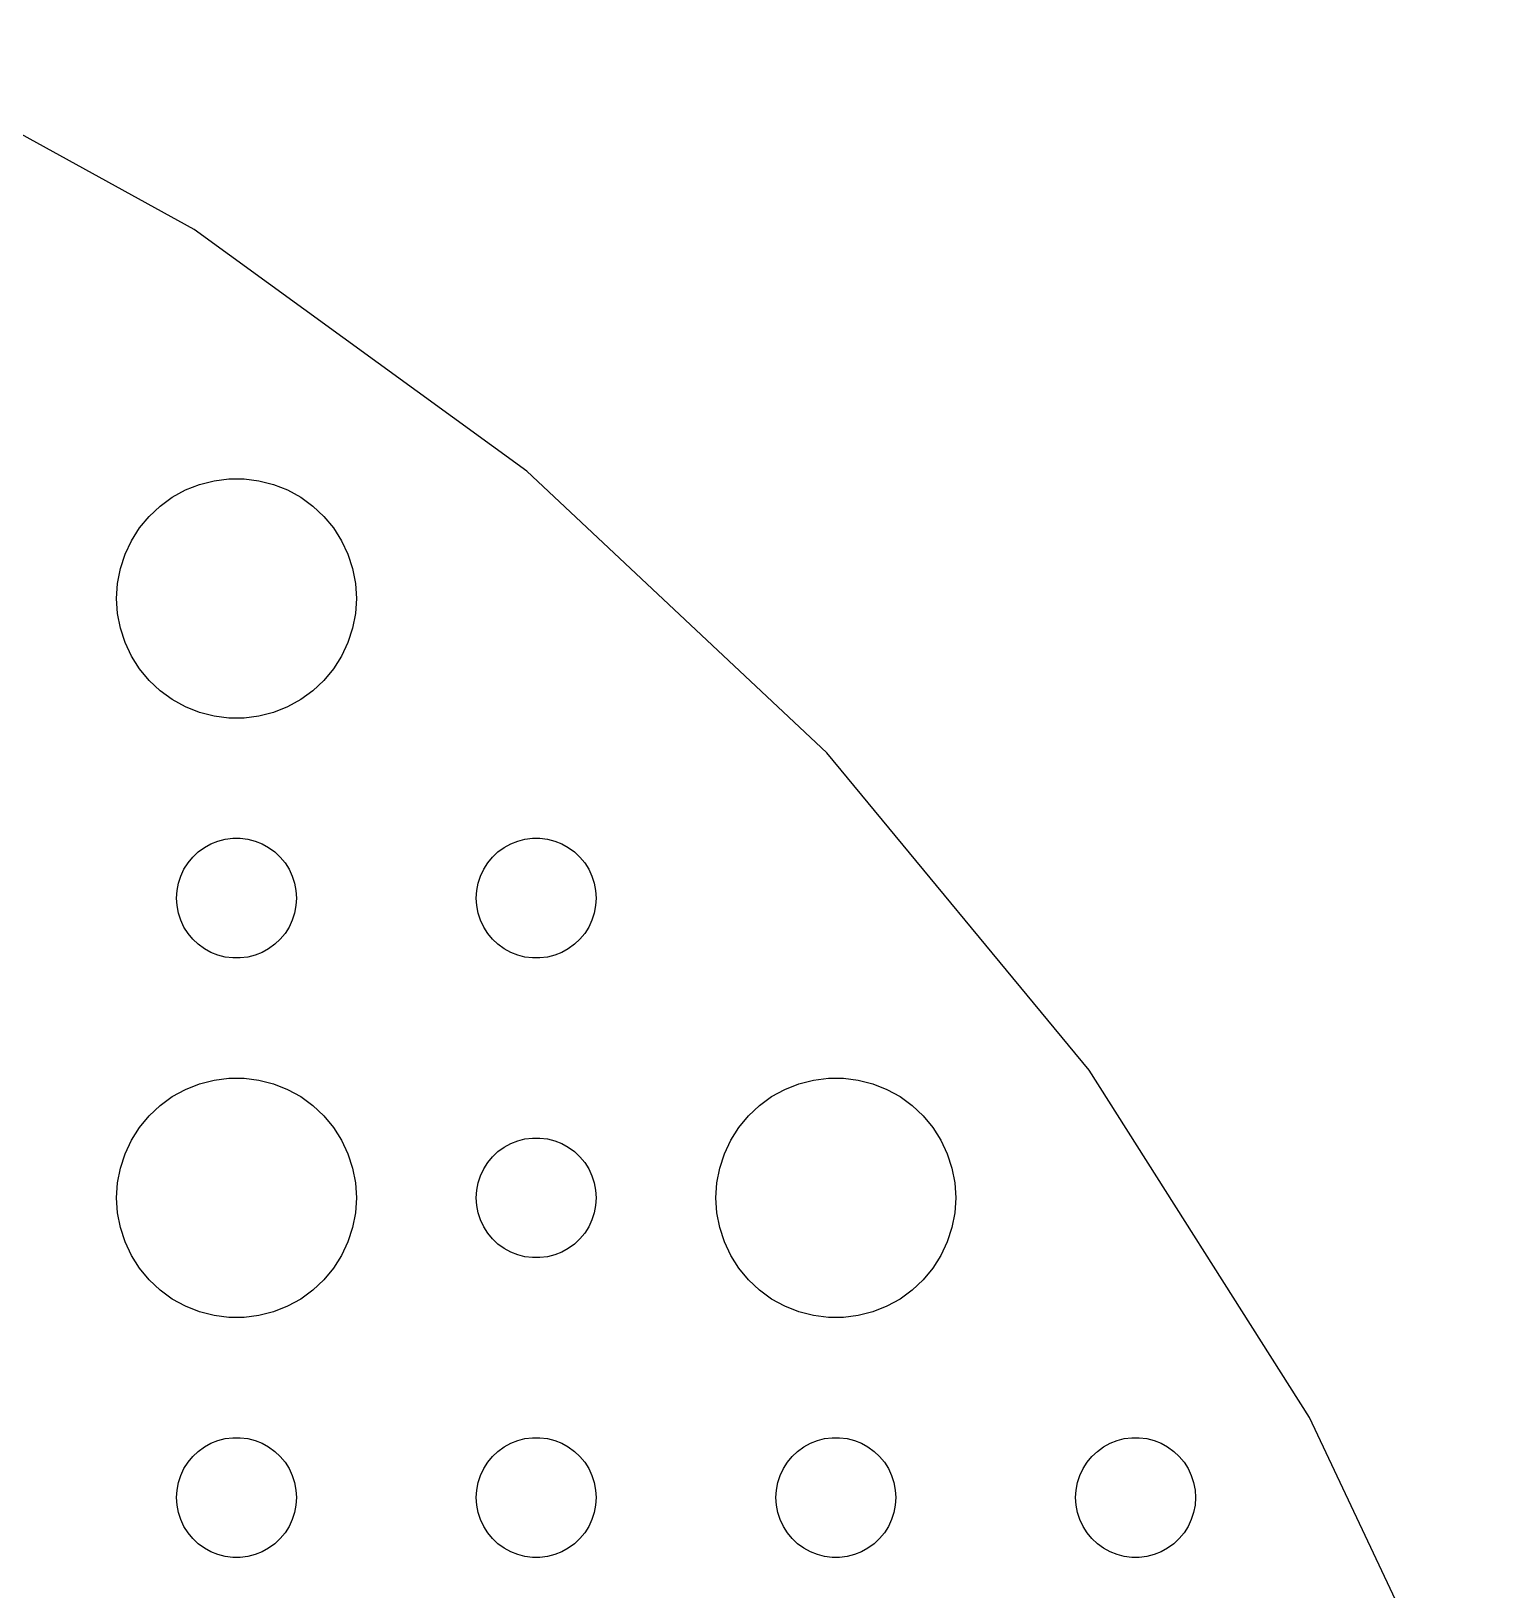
# Model space of a CAD drawing. Header units: metres. Extents: x -82 to 82, y -82 to 82.
# Drawn here: x 39.86 to 76.24, y 35.19 to 74.2 of the extents above; entities that cross this region are included whole.
import ezdxf

# ---------------------------------------------------------------- set-up
doc = ezdxf.new("R2010")
doc.units = ezdxf.units.M

msp = doc.modelspace()

# ---------------------------------------------------------------- linework, layer by layer
for p, q in [((43.9378, 69.2349), (34.9139, 74.1958)), ((52.2688, 63.1821), (43.9378, 69.2349)), ((43.7227, 62.7145), (44.0729, 62.8532)), ((44.0729, 62.8532), (44.4379, 62.9469)), ((44.4379, 62.9469), (44.8116, 62.9941)), ((44.8116, 62.9941), (45.1884, 62.9941)), ((45.1884, 62.9941), (45.5621, 62.9469)), ((45.5621, 62.9469), (45.927, 62.8532)), ((45.927, 62.8532), (46.2773, 62.7145)), ((59.7754, 56.1329), (52.2688, 63.1821)), ((43.0877, 62.3115), (43.3925, 62.533)), ((43.3925, 62.533), (43.7227, 62.7145)), ((46.2773, 62.7145), (46.6075, 62.533)), ((46.6075, 62.533), (46.9123, 62.3115)), ((42.5729, 61.7634), (42.8131, 62.0536)), ((42.8131, 62.0536), (43.0877, 62.3115)), ((46.9123, 62.3115), (47.1869, 62.0536)), ((47.1869, 62.0536), (47.427, 61.7634)), ((42.3711, 61.4453), (42.5729, 61.7634)), ((47.427, 61.7634), (47.6289, 61.4453)), ((42.2107, 61.1044), (42.3711, 61.4453)), ((47.6289, 61.4453), (47.7893, 61.1044)), ((42.0942, 60.7461), (42.2107, 61.1044)), ((47.7893, 61.1044), (47.9057, 60.7461)), ((42.0237, 60.376), (42.0942, 60.7461)), ((47.9057, 60.7461), (47.9763, 60.376)), ((42, 60), (42.0237, 60.376)), ((47.9763, 60.376), (48, 60)), ((42.0237, 59.624), (42, 60)), ((48, 60), (47.9763, 59.624)), ((42.0942, 59.2539), (42.0237, 59.624)), ((47.9763, 59.624), (47.9057, 59.2539)), ((42.2107, 58.8956), (42.0942, 59.2539)), ((47.9057, 59.2539), (47.7893, 58.8956)), ((42.3711, 58.5547), (42.2107, 58.8956)), ((42.5729, 58.2366), (42.3711, 58.5547)), ((47.6289, 58.5547), (47.427, 58.2366)), ((47.7893, 58.8956), (47.6289, 58.5547)), ((42.8131, 57.9464), (42.5729, 58.2366)), ((47.427, 58.2366), (47.1869, 57.9464)), ((43.0877, 57.6885), (42.8131, 57.9464)), ((47.1869, 57.9464), (46.9123, 57.6885)), ((43.3925, 57.467), (43.0877, 57.6885)), ((43.7227, 57.2855), (43.3925, 57.467)), ((46.6075, 57.467), (46.2773, 57.2855)), ((46.9123, 57.6885), (46.6075, 57.467)), ((44.0729, 57.1468), (43.7227, 57.2855)), ((44.4379, 57.0531), (44.0729, 57.1468)), ((44.8116, 57.0059), (44.4379, 57.0531)), ((45.1884, 57.0059), (44.8116, 57.0059)), ((45.5621, 57.0531), (45.1884, 57.0059)), ((45.927, 57.1468), (45.5621, 57.0531)), ((46.2773, 57.2855), (45.927, 57.1468)), ((66.3394, 48.1984), (59.7754, 56.1329)), ((44.1963, 53.7665), (44.3613, 53.8572)), ((44.3613, 53.8572), (44.5365, 53.9266)), ((44.5365, 53.9266), (44.7189, 53.9734)), ((44.7189, 53.9734), (44.9058, 53.997)), ((44.9058, 53.997), (45.0942, 53.997)), ((45.0942, 53.997), (45.2811, 53.9734)), ((45.2811, 53.9734), (45.4635, 53.9266)), ((45.4635, 53.9266), (45.6387, 53.8572)), ((45.6387, 53.8572), (45.8037, 53.7665)), ((51.6963, 53.7665), (51.8613, 53.8572)), ((51.8613, 53.8572), (52.0365, 53.9266)), ((52.0365, 53.9266), (52.2189, 53.9734)), ((52.2189, 53.9734), (52.4058, 53.997)), ((52.4058, 53.997), (52.5942, 53.997)), ((52.5942, 53.997), (52.7811, 53.9734)), ((52.7811, 53.9734), (52.9635, 53.9266)), ((52.9635, 53.9266), (53.1387, 53.8572)), ((53.1387, 53.8572), (53.3037, 53.7665)), ((43.7865, 53.3817), (43.9065, 53.5268)), ((43.9065, 53.5268), (44.0439, 53.6558)), ((44.0439, 53.6558), (44.1963, 53.7665)), ((45.8037, 53.7665), (45.9561, 53.6558)), ((45.9561, 53.6558), (46.0934, 53.5268)), ((46.0934, 53.5268), (46.2135, 53.3817)), ((51.2865, 53.3817), (51.4065, 53.5268)), ((51.4065, 53.5268), (51.5439, 53.6558)), ((51.5439, 53.6558), (51.6963, 53.7665)), ((53.3037, 53.7665), (53.4561, 53.6558)), ((53.4561, 53.6558), (53.5934, 53.5268)), ((53.5934, 53.5268), (53.7135, 53.3817)), ((43.5471, 52.873), (43.6053, 53.0522)), ((43.6053, 53.0522), (43.6855, 53.2226)), ((43.6855, 53.2226), (43.7865, 53.3817)), ((46.2135, 53.3817), (46.3145, 53.2226)), ((46.3145, 53.2226), (46.3947, 53.0522)), ((46.3947, 53.0522), (46.4529, 52.873)), ((51.0471, 52.873), (51.1053, 53.0522)), ((51.1053, 53.0522), (51.1855, 53.2226)), ((51.1855, 53.2226), (51.2865, 53.3817)), ((53.7135, 53.3817), (53.8145, 53.2226)), ((53.8145, 53.2226), (53.8947, 53.0522)), ((53.8947, 53.0522), (53.9529, 52.873)), ((43.5, 52.5), (43.5118, 52.688)), ((43.5118, 52.688), (43.5471, 52.873)), ((46.4529, 52.873), (46.4882, 52.688)), ((46.4882, 52.688), (46.5, 52.5)), ((51, 52.5), (51.0118, 52.688)), ((51.0118, 52.688), (51.0471, 52.873)), ((53.9529, 52.873), (53.9882, 52.688)), ((53.9882, 52.688), (54, 52.5)), ((43.5118, 52.312), (43.5, 52.5)), ((43.5471, 52.127), (43.5118, 52.312)), ((46.4882, 52.312), (46.4529, 52.127)), ((46.5, 52.5), (46.4882, 52.312)), ((51.0118, 52.312), (51, 52.5)), ((51.0471, 52.127), (51.0118, 52.312)), ((53.9882, 52.312), (53.9529, 52.127)), ((54, 52.5), (53.9882, 52.312)), ((43.6053, 51.9478), (43.5471, 52.127)), ((43.6855, 51.7774), (43.6053, 51.9478)), ((46.3947, 51.9478), (46.3145, 51.7774)), ((46.4529, 52.127), (46.3947, 51.9478)), ((51.1053, 51.9478), (51.0471, 52.127)), ((51.1855, 51.7774), (51.1053, 51.9478)), ((53.8947, 51.9478), (53.8145, 51.7774)), ((53.9529, 52.127), (53.8947, 51.9478)), ((43.7865, 51.6183), (43.6855, 51.7774)), ((43.9065, 51.4732), (43.7865, 51.6183)), ((46.2135, 51.6183), (46.0934, 51.4732)), ((46.3145, 51.7774), (46.2135, 51.6183)), ((51.2865, 51.6183), (51.1855, 51.7774)), ((51.4065, 51.4732), (51.2865, 51.6183)), ((53.7135, 51.6183), (53.5934, 51.4732)), ((53.8145, 51.7774), (53.7135, 51.6183)), ((44.0439, 51.3442), (43.9065, 51.4732)), ((44.1963, 51.2335), (44.0439, 51.3442)), ((44.3613, 51.1428), (44.1963, 51.2335)), ((44.5365, 51.0734), (44.3613, 51.1428)), ((45.6387, 51.1428), (45.4635, 51.0734)), ((45.8037, 51.2335), (45.6387, 51.1428)), ((45.9561, 51.3442), (45.8037, 51.2335)), ((46.0934, 51.4732), (45.9561, 51.3442)), ((51.5439, 51.3442), (51.4065, 51.4732)), ((51.6963, 51.2335), (51.5439, 51.3442)), ((51.8613, 51.1428), (51.6963, 51.2335)), ((52.0365, 51.0734), (51.8613, 51.1428)), ((53.1387, 51.1428), (52.9635, 51.0734)), ((53.3037, 51.2335), (53.1387, 51.1428)), ((53.4561, 51.3442), (53.3037, 51.2335)), ((53.5934, 51.4732), (53.4561, 51.3442)), ((44.7189, 51.0266), (44.5365, 51.0734)), ((44.9058, 51.003), (44.7189, 51.0266)), ((45.0942, 51.003), (44.9058, 51.003)), ((45.2811, 51.0266), (45.0942, 51.003)), ((45.4635, 51.0734), (45.2811, 51.0266)), ((52.2189, 51.0266), (52.0365, 51.0734)), ((52.4058, 51.003), (52.2189, 51.0266)), ((52.5942, 51.003), (52.4058, 51.003)), ((52.7811, 51.0266), (52.5942, 51.003)), ((52.9635, 51.0734), (52.7811, 51.0266)), ((44.4379, 47.9469), (44.8116, 47.9941)), ((44.8116, 47.9941), (45.1884, 47.9941)), ((45.1884, 47.9941), (45.5621, 47.9469)), ((59.4379, 47.9469), (59.8116, 47.9941)), ((59.8116, 47.9941), (60.1884, 47.9941)), ((60.1884, 47.9941), (60.5621, 47.9469)), ((71.8571, 39.5038), (66.3394, 48.1984)), ((43.3925, 47.533), (43.7227, 47.7145)), ((43.7227, 47.7145), (44.0729, 47.8532)), ((44.0729, 47.8532), (44.4379, 47.9469)), ((45.5621, 47.9469), (45.927, 47.8532)), ((45.927, 47.8532), (46.2773, 47.7145)), ((46.2773, 47.7145), (46.6075, 47.533)), ((58.3925, 47.533), (58.7227, 47.7145)), ((58.7227, 47.7145), (59.0729, 47.8532)), ((59.0729, 47.8532), (59.4379, 47.9469)), ((60.5621, 47.9469), (60.927, 47.8532)), ((60.927, 47.8532), (61.2773, 47.7145)), ((61.2773, 47.7145), (61.6075, 47.533)), ((42.8131, 47.0536), (43.0877, 47.3115)), ((43.0877, 47.3115), (43.3925, 47.533)), ((46.6075, 47.533), (46.9123, 47.3115)), ((46.9123, 47.3115), (47.1869, 47.0536)), ((57.8131, 47.0536), (58.0877, 47.3115)), ((58.0877, 47.3115), (58.3925, 47.533)), ((61.6075, 47.533), (61.9123, 47.3115)), ((61.9123, 47.3115), (62.1869, 47.0536)), ((42.5729, 46.7634), (42.8131, 47.0536)), ((47.1869, 47.0536), (47.427, 46.7634)), ((57.5729, 46.7634), (57.8131, 47.0536)), ((62.1869, 47.0536), (62.427, 46.7634)), ((42.2107, 46.1044), (42.3711, 46.4453)), ((42.3711, 46.4453), (42.5729, 46.7634)), ((47.427, 46.7634), (47.6289, 46.4453)), ((47.6289, 46.4453), (47.7893, 46.1044)), ((51.8613, 46.3572), (52.0365, 46.4266)), ((52.0365, 46.4266), (52.2189, 46.4734)), ((52.2189, 46.4734), (52.4058, 46.497)), ((52.4058, 46.497), (52.5942, 46.497)), ((52.5942, 46.497), (52.7811, 46.4734)), ((52.7811, 46.4734), (52.9635, 46.4266)), ((52.9635, 46.4266), (53.1387, 46.3572)), ((57.2107, 46.1044), (57.3711, 46.4453)), ((57.3711, 46.4453), (57.5729, 46.7634)), ((62.427, 46.7634), (62.6289, 46.4453)), ((62.6289, 46.4453), (62.7893, 46.1044)), ((42.0942, 45.7461), (42.2107, 46.1044)), ((47.7893, 46.1044), (47.9057, 45.7461)), ((51.2865, 45.8817), (51.4065, 46.0268)), ((51.4065, 46.0268), (51.5439, 46.1558)), ((51.5439, 46.1558), (51.6963, 46.2665)), ((51.6963, 46.2665), (51.8613, 46.3572)), ((53.1387, 46.3572), (53.3037, 46.2665)), ((53.3037, 46.2665), (53.4561, 46.1558)), ((53.4561, 46.1558), (53.5934, 46.0268)), ((53.5934, 46.0268), (53.7135, 45.8817)), ((57.0942, 45.7461), (57.2107, 46.1044)), ((62.7893, 46.1044), (62.9057, 45.7461)), ((42.0237, 45.376), (42.0942, 45.7461)), ((47.9057, 45.7461), (47.9763, 45.376)), ((51.1053, 45.5522), (51.1855, 45.7226)), ((51.1855, 45.7226), (51.2865, 45.8817)), ((53.7135, 45.8817), (53.8145, 45.7226)), ((53.8145, 45.7226), (53.8947, 45.5522)), ((57.0237, 45.376), (57.0942, 45.7461)), ((62.9057, 45.7461), (62.9763, 45.376)), ((42, 45), (42.0237, 45.376)), ((47.9763, 45.376), (48, 45)), ((51.0118, 45.188), (51.0471, 45.373)), ((51.0471, 45.373), (51.1053, 45.5522)), ((53.8947, 45.5522), (53.9529, 45.373)), ((53.9529, 45.373), (53.9882, 45.188)), ((57, 45), (57.0237, 45.376)), ((62.9763, 45.376), (63, 45)), ((42.0237, 44.624), (42, 45)), ((48, 45), (47.9763, 44.624)), ((51, 45), (51.0118, 45.188)), ((51.0118, 44.812), (51, 45)), ((53.9882, 45.188), (54, 45)), ((54, 45), (53.9882, 44.812)), ((57.0237, 44.624), (57, 45)), ((63, 45), (62.9763, 44.624)), ((42.0942, 44.2539), (42.0237, 44.624)), ((47.9763, 44.624), (47.9057, 44.2539)), ((51.0471, 44.627), (51.0118, 44.812)), ((51.1053, 44.4478), (51.0471, 44.627)), ((53.9529, 44.627), (53.8947, 44.4478)), ((53.9882, 44.812), (53.9529, 44.627)), ((57.0942, 44.2539), (57.0237, 44.624)), ((62.9763, 44.624), (62.9057, 44.2539)), ((42.2107, 43.8956), (42.0942, 44.2539)), ((47.9057, 44.2539), (47.7893, 43.8956)), ((51.1855, 44.2774), (51.1053, 44.4478)), ((51.2865, 44.1183), (51.1855, 44.2774)), ((51.4065, 43.9732), (51.2865, 44.1183)), ((53.7135, 44.1183), (53.5934, 43.9732)), ((53.8145, 44.2774), (53.7135, 44.1183)), ((53.8947, 44.4478), (53.8145, 44.2774)), ((57.2107, 43.8956), (57.0942, 44.2539)), ((62.9057, 44.2539), (62.7893, 43.8956)), ((42.3711, 43.5547), (42.2107, 43.8956)), ((47.7893, 43.8956), (47.6289, 43.5547)), ((51.5439, 43.8442), (51.4065, 43.9732)), ((51.6963, 43.7335), (51.5439, 43.8442)), ((51.8613, 43.6428), (51.6963, 43.7335)), ((53.3037, 43.7335), (53.1387, 43.6428)), ((53.4561, 43.8442), (53.3037, 43.7335)), ((53.5934, 43.9732), (53.4561, 43.8442)), ((57.3711, 43.5547), (57.2107, 43.8956)), ((62.7893, 43.8956), (62.6289, 43.5547)), ((42.5729, 43.2366), (42.3711, 43.5547)), ((47.6289, 43.5547), (47.427, 43.2366)), ((52.0365, 43.5734), (51.8613, 43.6428)), ((52.2189, 43.5266), (52.0365, 43.5734)), ((52.4058, 43.503), (52.2189, 43.5266)), ((52.5942, 43.503), (52.4058, 43.503)), ((52.7811, 43.5266), (52.5942, 43.503)), ((52.9635, 43.5734), (52.7811, 43.5266)), ((53.1387, 43.6428), (52.9635, 43.5734)), ((57.5729, 43.2366), (57.3711, 43.5547)), ((62.6289, 43.5547), (62.427, 43.2366)), ((42.8131, 42.9464), (42.5729, 43.2366)), ((43.0877, 42.6885), (42.8131, 42.9464)), ((47.1869, 42.9464), (46.9123, 42.6885)), ((47.427, 43.2366), (47.1869, 42.9464)), ((57.8131, 42.9464), (57.5729, 43.2366)), ((58.0877, 42.6885), (57.8131, 42.9464)), ((62.1869, 42.9464), (61.9123, 42.6885)), ((62.427, 43.2366), (62.1869, 42.9464)), ((43.3925, 42.467), (43.0877, 42.6885)), ((46.9123, 42.6885), (46.6075, 42.467)), ((58.3925, 42.467), (58.0877, 42.6885)), ((61.9123, 42.6885), (61.6075, 42.467)), ((43.7227, 42.2855), (43.3925, 42.467)), ((44.0729, 42.1468), (43.7227, 42.2855)), ((44.4379, 42.0531), (44.0729, 42.1468)), ((45.927, 42.1468), (45.5621, 42.0531)), ((46.2773, 42.2855), (45.927, 42.1468)), ((46.6075, 42.467), (46.2773, 42.2855)), ((58.7227, 42.2855), (58.3925, 42.467)), ((59.0729, 42.1468), (58.7227, 42.2855)), ((59.4379, 42.0531), (59.0729, 42.1468)), ((60.927, 42.1468), (60.5621, 42.0531)), ((61.2773, 42.2855), (60.927, 42.1468)), ((61.6075, 42.467), (61.2773, 42.2855)), ((44.8116, 42.0059), (44.4379, 42.0531)), ((45.1884, 42.0059), (44.8116, 42.0059)), ((45.5621, 42.0531), (45.1884, 42.0059)), ((59.8116, 42.0059), (59.4379, 42.0531)), ((60.1884, 42.0059), (59.8116, 42.0059)), ((60.5621, 42.0531), (60.1884, 42.0059)), ((76.2417, 30.1862), (71.8571, 39.5038)), ((43.9065, 38.5268), (44.0439, 38.6558)), ((44.0439, 38.6558), (44.1963, 38.7665)), ((44.1963, 38.7665), (44.3613, 38.8572)), ((44.3613, 38.8572), (44.5365, 38.9266)), ((44.5365, 38.9266), (44.7189, 38.9734)), ((44.7189, 38.9734), (44.9058, 38.997)), ((44.9058, 38.997), (45.0942, 38.997)), ((45.0942, 38.997), (45.2811, 38.9734)), ((45.2811, 38.9734), (45.4635, 38.9266)), ((45.4635, 38.9266), (45.6387, 38.8572)), ((45.6387, 38.8572), (45.8037, 38.7665)), ((45.8037, 38.7665), (45.9561, 38.6558)), ((45.9561, 38.6558), (46.0934, 38.5268)), ((51.4065, 38.5268), (51.5439, 38.6558)), ((51.5439, 38.6558), (51.6963, 38.7665)), ((51.6963, 38.7665), (51.8613, 38.8572)), ((51.8613, 38.8572), (52.0365, 38.9266)), ((52.0365, 38.9266), (52.2189, 38.9734)), ((52.2189, 38.9734), (52.4058, 38.997)), ((52.4058, 38.997), (52.5942, 38.997)), ((52.5942, 38.997), (52.7811, 38.9734)), ((52.7811, 38.9734), (52.9635, 38.9266)), ((52.9635, 38.9266), (53.1387, 38.8572)), ((53.1387, 38.8572), (53.3037, 38.7665)), ((53.3037, 38.7665), (53.4561, 38.6558)), ((53.4561, 38.6558), (53.5934, 38.5268)), ((58.9065, 38.5268), (59.0439, 38.6558)), ((59.0439, 38.6558), (59.1963, 38.7665)), ((59.1963, 38.7665), (59.3613, 38.8572)), ((59.3613, 38.8572), (59.5365, 38.9266)), ((59.5365, 38.9266), (59.7189, 38.9734)), ((59.7189, 38.9734), (59.9058, 38.997)), ((59.9058, 38.997), (60.0942, 38.997)), ((60.0942, 38.997), (60.2811, 38.9734)), ((60.2811, 38.9734), (60.4635, 38.9266)), ((60.4635, 38.9266), (60.6387, 38.8572)), ((60.6387, 38.8572), (60.8037, 38.7665)), ((60.8037, 38.7665), (60.9561, 38.6558)), ((60.9561, 38.6558), (61.0934, 38.5268)), ((66.4065, 38.5268), (66.5439, 38.6558)), ((66.5439, 38.6558), (66.6963, 38.7665)), ((66.6963, 38.7665), (66.8613, 38.8572)), ((66.8613, 38.8572), (67.0365, 38.9266)), ((67.0365, 38.9266), (67.2189, 38.9734)), ((67.2189, 38.9734), (67.4058, 38.997)), ((67.4058, 38.997), (67.5942, 38.997)), ((67.5942, 38.997), (67.7811, 38.9734)), ((67.7811, 38.9734), (67.9635, 38.9266)), ((67.9635, 38.9266), (68.1387, 38.8572)), ((68.1387, 38.8572), (68.3037, 38.7665)), ((68.3037, 38.7665), (68.4561, 38.6558)), ((68.4561, 38.6558), (68.5934, 38.5268)), ((43.6855, 38.2226), (43.7865, 38.3817)), ((43.7865, 38.3817), (43.9065, 38.5268)), ((46.0934, 38.5268), (46.2135, 38.3817)), ((46.2135, 38.3817), (46.3145, 38.2226)), ((51.1855, 38.2226), (51.2865, 38.3817)), ((51.2865, 38.3817), (51.4065, 38.5268)), ((53.5934, 38.5268), (53.7135, 38.3817)), ((53.7135, 38.3817), (53.8145, 38.2226)), ((58.6855, 38.2226), (58.7865, 38.3817)), ((58.7865, 38.3817), (58.9065, 38.5268)), ((61.0934, 38.5268), (61.2135, 38.3817)), ((61.2135, 38.3817), (61.3145, 38.2226)), ((66.1855, 38.2226), (66.2865, 38.3817)), ((66.2865, 38.3817), (66.4065, 38.5268)), ((68.5934, 38.5268), (68.7135, 38.3817)), ((68.7135, 38.3817), (68.8145, 38.2226)), ((43.5118, 37.688), (43.5471, 37.873)), ((43.5471, 37.873), (43.6053, 38.0522)), ((43.6053, 38.0522), (43.6855, 38.2226)), ((46.3145, 38.2226), (46.3947, 38.0522)), ((46.3947, 38.0522), (46.4529, 37.873)), ((46.4529, 37.873), (46.4882, 37.688)), ((51.0118, 37.688), (51.0471, 37.873)), ((51.0471, 37.873), (51.1053, 38.0522)), ((51.1053, 38.0522), (51.1855, 38.2226)), ((53.8145, 38.2226), (53.8947, 38.0522)), ((53.8947, 38.0522), (53.9529, 37.873)), ((53.9529, 37.873), (53.9882, 37.688)), ((58.5118, 37.688), (58.5471, 37.873)), ((58.5471, 37.873), (58.6053, 38.0522)), ((58.6053, 38.0522), (58.6855, 38.2226)), ((61.3145, 38.2226), (61.3947, 38.0522)), ((61.3947, 38.0522), (61.4529, 37.873)), ((61.4529, 37.873), (61.4882, 37.688)), ((66.0118, 37.688), (66.0471, 37.873)), ((66.0471, 37.873), (66.1053, 38.0522)), ((66.1053, 38.0522), (66.1855, 38.2226)), ((68.8145, 38.2226), (68.8947, 38.0522)), ((68.8947, 38.0522), (68.9529, 37.873)), ((68.9529, 37.873), (68.9882, 37.688)), ((43.5, 37.5), (43.5118, 37.688)), ((43.5118, 37.312), (43.5, 37.5)), ((46.4882, 37.688), (46.5, 37.5)), ((46.5, 37.5), (46.4882, 37.312)), ((51, 37.5), (51.0118, 37.688)), ((51.0118, 37.312), (51, 37.5)), ((53.9882, 37.688), (54, 37.5)), ((54, 37.5), (53.9882, 37.312)), ((58.5, 37.5), (58.5118, 37.688)), ((58.5118, 37.312), (58.5, 37.5)), ((61.4882, 37.688), (61.5, 37.5)), ((61.5, 37.5), (61.4882, 37.312)), ((66, 37.5), (66.0118, 37.688)), ((66.0118, 37.312), (66, 37.5)), ((68.9882, 37.688), (69, 37.5)), ((69, 37.5), (68.9882, 37.312)), ((43.5471, 37.127), (43.5118, 37.312)), ((43.6053, 36.9478), (43.5471, 37.127)), ((46.4529, 37.127), (46.3947, 36.9478)), ((46.4882, 37.312), (46.4529, 37.127)), ((51.0471, 37.127), (51.0118, 37.312)), ((51.1053, 36.9478), (51.0471, 37.127)), ((53.9529, 37.127), (53.8947, 36.9478)), ((53.9882, 37.312), (53.9529, 37.127)), ((58.5471, 37.127), (58.5118, 37.312)), ((58.6053, 36.9478), (58.5471, 37.127)), ((61.4529, 37.127), (61.3947, 36.9478)), ((61.4882, 37.312), (61.4529, 37.127)), ((66.0471, 37.127), (66.0118, 37.312)), ((66.1053, 36.9478), (66.0471, 37.127)), ((68.9529, 37.127), (68.8947, 36.9478)), ((68.9882, 37.312), (68.9529, 37.127)), ((43.6855, 36.7774), (43.6053, 36.9478)), ((43.7865, 36.6183), (43.6855, 36.7774)), ((46.3145, 36.7774), (46.2135, 36.6183)), ((46.3947, 36.9478), (46.3145, 36.7774)), ((51.1855, 36.7774), (51.1053, 36.9478)), ((51.2865, 36.6183), (51.1855, 36.7774)), ((53.8145, 36.7774), (53.7135, 36.6183)), ((53.8947, 36.9478), (53.8145, 36.7774)), ((58.6855, 36.7774), (58.6053, 36.9478)), ((58.7865, 36.6183), (58.6855, 36.7774)), ((61.3145, 36.7774), (61.2135, 36.6183)), ((61.3947, 36.9478), (61.3145, 36.7774)), ((66.1855, 36.7774), (66.1053, 36.9478)), ((66.2865, 36.6183), (66.1855, 36.7774)), ((68.8145, 36.7774), (68.7135, 36.6183)), ((68.8947, 36.9478), (68.8145, 36.7774)), ((43.9065, 36.4732), (43.7865, 36.6183)), ((44.0439, 36.3442), (43.9065, 36.4732)), ((44.1963, 36.2335), (44.0439, 36.3442)), ((45.9561, 36.3442), (45.8037, 36.2335)), ((46.0934, 36.4732), (45.9561, 36.3442)), ((46.2135, 36.6183), (46.0934, 36.4732)), ((51.4065, 36.4732), (51.2865, 36.6183)), ((51.5439, 36.3442), (51.4065, 36.4732)), ((51.6963, 36.2335), (51.5439, 36.3442)), ((53.4561, 36.3442), (53.3037, 36.2335)), ((53.5934, 36.4732), (53.4561, 36.3442)), ((53.7135, 36.6183), (53.5934, 36.4732)), ((58.9065, 36.4732), (58.7865, 36.6183)), ((59.0439, 36.3442), (58.9065, 36.4732)), ((59.1963, 36.2335), (59.0439, 36.3442)), ((60.9561, 36.3442), (60.8037, 36.2335)), ((61.0934, 36.4732), (60.9561, 36.3442)), ((61.2135, 36.6183), (61.0934, 36.4732)), ((66.4065, 36.4732), (66.2865, 36.6183)), ((66.5439, 36.3442), (66.4065, 36.4732)), ((66.6963, 36.2335), (66.5439, 36.3442)), ((68.4561, 36.3442), (68.3037, 36.2335)), ((68.5934, 36.4732), (68.4561, 36.3442)), ((68.7135, 36.6183), (68.5934, 36.4732)), ((44.3613, 36.1428), (44.1963, 36.2335)), ((44.5365, 36.0734), (44.3613, 36.1428)), ((44.7189, 36.0266), (44.5365, 36.0734)), ((44.9058, 36.003), (44.7189, 36.0266)), ((45.0942, 36.003), (44.9058, 36.003)), ((45.2811, 36.0266), (45.0942, 36.003)), ((45.4635, 36.0734), (45.2811, 36.0266)), ((45.6387, 36.1428), (45.4635, 36.0734)), ((45.8037, 36.2335), (45.6387, 36.1428)), ((51.8613, 36.1428), (51.6963, 36.2335)), ((52.0365, 36.0734), (51.8613, 36.1428)), ((52.2189, 36.0266), (52.0365, 36.0734)), ((52.4058, 36.003), (52.2189, 36.0266)), ((52.5942, 36.003), (52.4058, 36.003)), ((52.7811, 36.0266), (52.5942, 36.003)), ((52.9635, 36.0734), (52.7811, 36.0266)), ((53.1387, 36.1428), (52.9635, 36.0734)), ((53.3037, 36.2335), (53.1387, 36.1428)), ((59.3613, 36.1428), (59.1963, 36.2335)), ((59.5365, 36.0734), (59.3613, 36.1428)), ((59.7189, 36.0266), (59.5365, 36.0734)), ((59.9058, 36.003), (59.7189, 36.0266)), ((60.0942, 36.003), (59.9058, 36.003)), ((60.2811, 36.0266), (60.0942, 36.003)), ((60.4635, 36.0734), (60.2811, 36.0266)), ((60.6387, 36.1428), (60.4635, 36.0734)), ((60.8037, 36.2335), (60.6387, 36.1428)), ((66.8613, 36.1428), (66.6963, 36.2335)), ((67.0365, 36.0734), (66.8613, 36.1428)), ((67.2189, 36.0266), (67.0365, 36.0734)), ((67.4058, 36.003), (67.2189, 36.0266)), ((67.5942, 36.003), (67.4058, 36.003)), ((67.7811, 36.0266), (67.5942, 36.003)), ((67.9635, 36.0734), (67.7811, 36.0266)), ((68.1387, 36.1428), (67.9635, 36.0734)), ((68.3037, 36.2335), (68.1387, 36.1428))]:
    msp.add_line(p, q)

doc.saveas('drawing.dxf')
